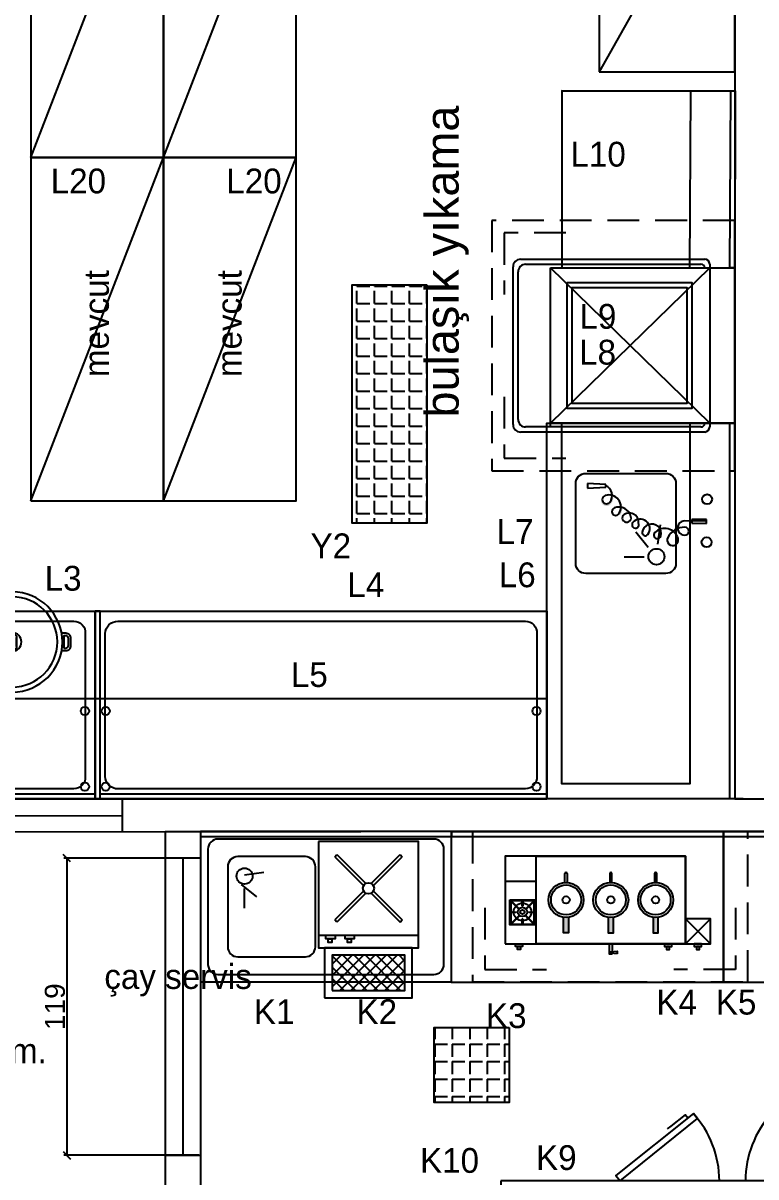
# Model space of a CAD drawing. Header units: millimetres. Extents: x -1066 to 22000, y -1118 to 1876.
# Drawn here: x 712.3 to 1004.8, y 569.2 to 1029.9 of the extents above; entities that cross this region are included whole.
import ezdxf

# ---------------------------------------------------------------- set-up
doc = ezdxf.new("R2010")
doc.units = ezdxf.units.MM
doc.linetypes.add('HIDDENX2', pattern=[19.05, 12.7, -6.35])
doc.layers.add('DUVAR', color=1, linetype='Continuous')
doc.styles.get("Standard").update_dxf_attribs({"font": 'arial.ttf'})
doc.styles.add('TAKSİM', font='GOTHIC.TTF', dxfattribs={"height": 20})
doc.dimstyles.new('OLCU50', dxfattribs={"dimtxt": 8, "dimasz": 3, "dimexe": 1.25, "dimexo": 0.625, "dimtad": 1, "dimdec": 0, "dimtxsty": 'Standard', "dimblk": 'OBLIQUE', "dimcen": 2.5, "dimclrd": 256, "dimclre": 251, "dimclrt": 25, "dimadec": 0, "dimazin": 0, "dimtfac": 1, "dimtdec": 0, "dimtmove": 0, "dimatfit": 3, "dimldrblk": 'OBLIQUE', "dimfxl": 1, "dimarcsym": 0})

# ---------------------------------------------------------------- blocks, each defined once
blk = doc.blocks.new('A$C7C850560')
at = {"layer": 'DUVAR'}
for points in [[(23.45, 43.14), (23.45, 44.87, 0.414214), (21.45, 46.87), (18.55, 46.87, 0.414214), (16.55, 44.87), (16.55, 43.14)], [(23.45, 3.74), (23.45, 2, -0.414214), (21.45, 0), (18.55, 0, -0.414214), (16.55, 2), (16.55, 3.74)]]:
    blk.add_lwpolyline(points, format="xyb", dxfattribs=at)
for points in [[(22.45, 44.05), (22.45, 44.87, 0.414214), (21.45, 45.87), (18.55, 45.87, 0.414214), (17.55, 44.87), (17.55, 44.05)], [(22.45, 2.83), (22.45, 2, -0.414214), (21.45, 1), (18.55, 1, -0.414214), (17.55, 2), (17.55, 2.83)]]:
    blk.add_lwpolyline(points, format="xyb", close=True, dxfattribs=at)
for points in [[(16.35, 23.38), (17.74, 21.71), (22.31, 21.71), (23.65, 23.12)], [(16.6, 24.79), (18.21, 22.71), (21.88, 22.71), (23.6, 24.13)]]:
    blk.add_lwpolyline(points, dxfattribs=at)
for radius in [20, 18, 3.66]:
    blk.add_circle((20, 23.44), radius, dxfattribs=at)
blk = doc.blocks.new('_Oblique')
at = {"color": 0, "linetype": 'ByBlock', "lineweight": -2}
blk.add_line((-0.5, -0.5), (0.5, 0.5), dxfattribs=at)
blk = doc.blocks.new('*D39')
at = {"layer": 'Defpoints', "color": 0, "transparency": 16777216}
for p in [(783.05, 696.48), (729.72, 577.85), (783.05, 577.85)]:
    blk.add_point(p, dxfattribs=at)
at = {"layer": 'DUVAR', "color": 251, "lineweight": -2, "transparency": 16777216}
for p, q in [((782.42, 696.48), (728.47, 696.48)), ((782.42, 577.85), (728.47, 577.85))]:
    blk.add_line(p, q, dxfattribs=at)
at = {"layer": 'DUVAR', "lineweight": -2, "transparency": 16777216}
blk.add_line((729.72, 696.48), (729.72, 577.85), dxfattribs=at)
at = {"layer": 'DUVAR', "lineweight": -2, "transparency": 16777216, "xscale": 3, "yscale": 3, "zscale": 3}
for p, rotation in [((729.72, 696.48), 90), ((729.72, 577.85), 270)]:
    blk.add_blockref('_Oblique', p, dxfattribs=dict(at, rotation=rotation))
at = {"layer": 'DUVAR', "color": 25, "transparency": 16777216, "insert": (725.01, 637.17), "char_height": 8, "attachment_point": 5, "rotation": 90}
blk.add_mtext('119', dxfattribs=at)
blk = doc.blocks.new('A$C610C1E68')
at = {"layer": 'DUVAR'}
for points in [[(25.25, 14.79, -0.072213), (23.24, 14.79), (23.24, 8.52), (25.25, 8.52)], [(41.12, 8.52), (43.13, 8.52), (43.13, 14.79, -0.072213), (41.12, 14.79)], [(58.99, 8.52), (61, 8.52), (61, 14.79, -0.072213), (58.99, 14.79)]]:
    blk.add_hatch(color=256, dxfattribs=at).paths.add_polyline_path(points)
for p, q in [((71.87, 14.21), (81.87, 4.21)), ((81.87, 14.21), (71.87, 4.21))]:
    blk.add_line(p, q, dxfattribs=at)
for points in [[(0, 4.21), (71.87, 4.21), (71.87, 39.21), (0, 39.21)], [(0, 29.21), (12.37, 29.21), (12.37, 39.21), (0, 39.21)], [(71.87, 4.21), (12.37, 4.21), (12.37, 39.21), (71.87, 39.21)], [(71.87, 4.21), (81.87, 4.21), (81.87, 14.21), (71.87, 14.21)], [(4.01, 4.21), (6.92, 4.21), (6.92, 3.05), (4.01, 3.05)], [(4.88, 3.05), (6.05, 3.05), (6.05, 1.88), (4.88, 1.88)], [(44.72, 0.2), (42.06, 0.41), (42.06, 1.04), (44.72, 1.25)], [(66.41, 4.21), (63.49, 4.21), (63.49, 3.05), (66.41, 3.05)], [(65.53, 3.05), (64.37, 3.05), (64.37, 1.88), (65.53, 1.88)], [(78.33, 4.21), (75.42, 4.21), (75.42, 3.05), (78.33, 3.05)], [(77.46, 3.05), (76.29, 3.05), (76.29, 1.88), (77.46, 1.88)]]:
    blk.add_lwpolyline(points, close=True, dxfattribs=at)
for points in [[(23.81, 28.7), (23.81, 32.22)], [(24.69, 32.22), (24.69, 28.7)], [(41.69, 32.22), (41.69, 28.7)], [(42.56, 28.7), (42.56, 32.22)], [(59.56, 32.22), (59.56, 28.7)], [(60.44, 28.7), (60.44, 32.22)], [(1.83, 21.74), (11.87, 21.74), (11.87, 11.7), (1.83, 11.7), (1.83, 21.74)], [(25.25, 14.79), (25.25, 8.52), (23.24, 8.52), (23.24, 14.79)], [(41.12, 14.79), (41.12, 8.52), (43.13, 8.52), (43.13, 14.79)], [(58.99, 14.79), (58.99, 8.52), (61, 8.52), (61, 14.79)], [(42.67, 0), (41.58, 0), (41.58, 4.21)], [(42.67, 4.21), (42.67, 1.08)], [(42.67, 0.36), (42.67, 0)]]:
    blk.add_lwpolyline(points, dxfattribs=at)
blk.add_lwpolyline([(6.94, 21.39), (6.94, 19.4, -0.414214), (6.87, 19.33), (6.84, 19.33, -0.414214), (6.77, 19.4), (6.77, 21.39), (2.72, 21.39, 0.668179), (2.59, 21.1), (5.38, 18.31, -0.810443), (5.24, 18.2), (2.35, 21.09, 0.668179), (2.18, 21.02), (2.18, 16.8), (4.17, 16.8, -0.414214), (4.24, 16.73), (4.24, 16.7, -0.414214), (4.17, 16.63), (2.18, 16.63), (2.18, 12.58, 0.668179), (2.47, 12.46), (5.26, 15.25, -0.810443), (5.37, 15.11), (2.48, 12.22, 0.668179), (2.55, 12.04), (6.77, 12.04), (6.77, 14.04, -0.414214), (6.84, 14.11), (6.87, 14.11, -0.414214), (6.94, 14.04), (6.94, 12.04), (10.99, 12.04, 0.668179), (11.11, 12.33), (8.33, 15.12, -0.810443), (8.46, 15.23), (11.35, 12.34, 0.668179), (11.53, 12.41), (11.53, 16.63), (9.53, 16.63, -0.414214), (9.46, 16.7), (9.46, 16.73, -0.414214), (9.53, 16.8), (11.53, 16.8), (11.53, 21.02, 0.668179), (11.35, 21.09), (8.46, 18.2, -0.810443), (8.33, 18.31), (11.11, 21.1, 0.668179), (10.99, 21.39)], format="xyb", close=True, dxfattribs=at)
for centre, radius in [((24.25, 21.71), 7), ((24.25, 21.71), 6), ((42.12, 21.71), 7), ((42.12, 21.71), 6), ((60, 21.71), 7), ((60, 21.71), 6), ((24.25, 21.71), 1.45), ((42.12, 21.71), 1.45), ((60, 21.71), 1.45), ((6.85, 16.89), 3.53), ((6.85, 16.89), 1.86), ((6.85, 16.89), 0.853)]:
    blk.add_circle(centre, radius, dxfattribs=at)
for centre in [(24.25, 32.22), (42.12, 32.22), (60, 32.22)]:
    blk.add_arc(centre, 0.438, 0, 180, dxfattribs=at)
blk = doc.blocks.new('A$C57833CA1')
at = {"layer": 'DUVAR'}
for points in [[(76.8, 100.09), (45.9, 75.32), (47.56, 73.26), (78.45, 98.03)], [(107.95, 100.09), (138.85, 75.32), (137.2, 73.26), (106.3, 98.03)], [(0, 73.26), (0, 0), (142, 0), (142, 73.26)]]:
    blk.add_lwpolyline(points, close=True, dxfattribs=at)
for points in [[(74.54, 98.28), (73.48, 99.61), (67.81, 95.06), (66.36, 93.9)], [(110.21, 98.28), (111.28, 99.61), (116.95, 95.06), (118.4, 93.9)]]:
    blk.add_lwpolyline(points, dxfattribs=at)
for points in [[(136, 62.76), (136, 13.76, -0.414214), (134, 11.76), (8, 11.76, -0.414214), (6, 13.76), (6, 62.76, -0.414214), (8, 64.76), (134, 64.76, -0.414214)], [(134, 60.76), (134, 15.76, -0.414214), (132, 13.76), (10, 13.76, -0.414214), (8, 15.76), (8, 60.76, -0.414214), (10, 62.76), (132, 62.76, -0.414214)]]:
    blk.add_lwpolyline(points, format="xyb", close=True, dxfattribs=at)
for centre, start, end in [((47.56, 73.26), 0, 42.5432), ((137.2, 73.26), 137.4568, 180)]:
    blk.add_arc(centre, 39.6, start, end, dxfattribs=at)
blk = doc.blocks.new('A$C1586397D')
at = {"layer": 'DUVAR'}
h = blk.add_hatch(dxfattribs=at)
h.set_pattern_fill('ANSI37', color=256, style=0)
h.set_pattern_definition([(45, (-5978.6955, -10403.395), (-2.245064, 2.245064), []), (135, (-5978.6955, -10403.395), (-2.245064, -2.245064), [])])
h.paths.add_polyline_path([(5.5, 17), (5.5, 3), (34.5, 3), (34.5, 17)])
blk.add_line((6.64, 25), (10.64, 25), dxfattribs=at)
for points in [[(0, 62.5), (0, 20), (40, 20), (40, 62.5)], [(0, 62.5), (0, 25), (40, 25), (40, 62.5)], [(3, 25), (6.64, 25), (6.64, 23.54), (3, 23.54)], [(3.97, 23.54), (5.43, 23.54), (5.43, 22.08), (3.97, 22.08)], [(10.64, 25), (14.29, 25), (14.29, 23.54), (10.64, 23.54)], [(11.61, 23.54), (13.07, 23.54), (13.07, 22.08), (11.61, 22.08)], [(2.5, 0), (37.5, 0), (37.5, 20), (2.5, 20)], [(5.5, 3), (34.5, 3), (34.5, 17), (5.5, 17)]]:
    blk.add_lwpolyline(points, close=True, dxfattribs=at)
for points in [[(6.53, 56.35), (7.4, 57.22)], [(6.53, 56.35), (18.05, 44.83)], [(7.4, 57.22), (18.92, 45.7)], [(21.14, 45.76), (32.6, 57.22)], [(22.01, 44.89), (33.47, 56.35)], [(32.6, 57.22), (33.47, 56.35)], [(17.99, 42.61), (6.53, 31.15)], [(18.86, 41.74), (7.4, 30.28)], [(21.08, 41.8), (32.6, 30.28)], [(21.95, 42.67), (33.47, 31.15)], [(7.4, 30.28), (6.53, 31.15)], [(32.6, 30.28), (33.47, 31.15)]]:
    blk.add_lwpolyline(points, dxfattribs=at)
blk.add_circle((20, 43.75), 2.23, dxfattribs=at)

msp = doc.modelspace()

# ---------------------------------------------------------------- hatches: boundary and pattern name
at = {"layer": 'DUVAR'}
h = msp.add_hatch(dxfattribs=at)
h.set_pattern_fill('ANGLE', color=256)
h.set_pattern_definition([(360, (-1194.0656, -4684.102), (-9e-15, 6.985), [5.08, -1.905]), (90, (-1194.0656, -4684.102), (-6.985, -8e-15), [5.08, -1.905])])
h.paths.add_polyline_path([(843.55, 830.29), (873.55, 830.29), (873.55, 925.29), (843.55, 925.29)])
h = msp.add_hatch(color=256, dxfattribs=at)
h.paths.add_polyline_path([(947.43, 841.42, -0.025454), (947.95, 841.26, 0.278063), (945.05, 845.3), (944.85, 844.84, -0.265675)])
h.paths.add_polyline_path([(947.96, 840.72, 0.028094), (947.95, 841.26, 0.025454), (947.43, 841.42, -0.030609), (947.46, 840.89, -0.027259)])
h.paths.add_polyline_path([(947.96, 840.72, 0.027259), (947.46, 840.89, -0.171751), (946.51, 838.17), (946.51, 838.17), (946.51, 838.17, -1.347305), (944.68, 840.85, -0.147228), (947.46, 840.89, 0.030609), (947.43, 841.42, 0.138731), (944.53, 841.33, 1.347306), (946.9, 837.86, 0.162476)])
h.paths.add_polyline_path([(950.19, 833.61), (950.61, 833.34, 0.483116), (947.95, 841.26, -0.028094), (947.96, 840.72, -0.470681)])
h = msp.add_hatch(dxfattribs=at)
h.set_pattern_fill('ANGLE', color=256, angle=270)
h.set_pattern_definition([(270, (2001.1536, -3750.345), (6.985, 1e-14), [5.08, -1.905]), (360, (2001.1536, -3750.345), (-1e-14, 6.985), [5.08, -1.905])])
h.paths.add_polyline_path([(906.32, 598.91), (906.32, 628.91), (876.32, 628.91), (876.32, 598.91)])

# ---------------------------------------------------------------- linework, layer by layer
for p, q in [((751.95, 706.9), (751.95, 719.75)), ((613.13, 713.69), (751.95, 713.33)), ((783.05, 696.48), (769.12, 696.48)), ((776.08, 696.48), (776.08, 577.85)), ((769.12, 577.85), (783.05, 577.85))]:
    msp.add_line(p, q)
msp.add_lwpolyline([(996.37, 720.11), (1009.37, 720.11), (1009.37, 1106.11), (996.37, 1106.11)], close=True)
for points in [[(519.82, 1080.11), (522.44, 874.78), (522.44, 874.78), (522.44, 863.22), (522.44, 863.22), (522.44, 706.84), (1009.37, 707.26), (1009.37, 707.26)], [(999.72, 720.11), (999.72, 720.11), (548.13, 720.11), (548.13, 1080.11), (519.82, 1080.11)], [(769.12, 552.32), (769.12, 707.07), (783.05, 707.07), (783.05, 494.46), (769.12, 494.46), (769.12, 552.32)]]:
    msp.add_lwpolyline(points)
for p, q in [((715.3, 976.19), (768.3, 1113.19)), ((768.3, 976.19), (821.3, 1113.19)), ((996.37, 1106.11), (942.2, 1010.43)), ((927.39, 1002.8), (996.51, 1002.84)), ((715.3, 839.19), (768.3, 976.19)), ((768.3, 839.19), (821.3, 976.19)), ((996.37, 851.11), (996.37, 951.11)), ((910.87, 935.61), (984.37, 935.61)), ((907.87, 869.61), (907.87, 932.61)), ((909.87, 871.61), (909.87, 930.61)), ((912.87, 933.61), (982.87, 933.61)), ((922.87, 870.11), (922.87, 932.11)), ((986.37, 870.11), (922.87, 932.11)), ((922.87, 932.11), (996.37, 932.11)), ((922.87, 870.11), (986.37, 932.11)), ((986.37, 933.61), (986.37, 932.11)), ((986.37, 932.11), (986.37, 870.11)), ((996.37, 932.11), (996.37, 870.11)), ((984.37, 866.61), (910.87, 866.61)), ((982.87, 868.61), (912.87, 868.61)), ((922.87, 868.61), (922.87, 870.11)), ((996.37, 870.11), (922.87, 870.11)), ((986.37, 870.11), (986.37, 868.61)), ((937.55, 846.07), (937.53, 844.21)), ((937.53, 844.21), (944.84, 844.54)), ((937.53, 844.21), (944.84, 844.54)), ((944.86, 845.6), (937.55, 846.07)), ((944.86, 845.6), (937.55, 846.07)), ((944.84, 844.54), (944.86, 845.6)), ((944.84, 844.54), (944.86, 845.6)), ((965.63, 821.77), (966.74, 829.58)), ((985.09, 831.02), (976.45, 831.1)), ((979.2, 831.73), (979.18, 830.17)), ((979.2, 831.73), (979.18, 830.17)), ((979.18, 830.17), (985.1, 830.11)), ((979.18, 830.17), (985.1, 830.11)), ((985.11, 831.67), (979.2, 831.73)), ((985.11, 831.67), (979.2, 831.73)), ((985.1, 830.11), (985.11, 831.67)), ((985.1, 830.11), (985.11, 831.67)), ((961.82, 820.54), (956.81, 826.64)), ((960.16, 816.63), (952.27, 816.63)), ((800.61, 689.83), (808.42, 690.94)), ((799.38, 686.02), (805.48, 681.01)), ((800.47, 684.36), (800.47, 676.46))]:
    msp.add_line(p, q, dxfattribs=at)
at = {"layer": 'DUVAR', "linetype": 'HIDDENX2'}
for p, q in [((899.37, 951.11), (899.37, 851.11)), ((996.37, 951.11), (899.37, 951.11)), ((899.37, 851.11), (996.37, 851.11))]:
    msp.add_line(p, q, dxfattribs=at)
at = {"layer": 'DUVAR'}
for points in [[(715.3, 976.19), (768.3, 976.19), (768.3, 1113.19), (715.3, 1113.19)], [(768.3, 976.19), (821.3, 976.19), (821.3, 1113.19), (768.3, 1113.19)], [(942.2, 1010.43), (996.37, 1010.43), (996.37, 1106.11), (942.2, 1106.11)], [(978.37, 932.11), (978.79, 1002.67), (927.39, 1002.8), (927.37, 932.11)], [(994.78, 1002.84), (996.51, 1002.84), (996.37, 932.11), (994.37, 932.11)], [(715.3, 839.19), (768.3, 839.19), (768.3, 976.19), (715.3, 976.19)], [(768.3, 839.19), (821.3, 839.19), (821.3, 976.19), (768.3, 976.19)], [(929.37, 926.11), (929.37, 876.11), (979.37, 876.11), (979.37, 926.11)], [(873.55, 925.29), (843.55, 925.29), (843.55, 830.29), (873.55, 830.29)], [(931.37, 924.11), (931.37, 878.11), (977.37, 878.11), (977.37, 924.11)], [(996.37, 870.11), (996.37, 720.11), (921.37, 720.11), (921.37, 870.11)], [(978.37, 870.11), (978.37, 726.11), (927.37, 726.11), (927.37, 870.11)], [(996.37, 870.11), (996.37, 720.11), (994.37, 720.11), (994.37, 870.11)], [(741.09, 720.11), (548.13, 720.11), (548.13, 795.11), (741.09, 795.11)], [(921.37, 720.11), (741.09, 720.11), (741.09, 795.11), (921.37, 795.11)], [(743.09, 795.11), (741.09, 795.11), (741.09, 720.11), (743.09, 720.11)], [(741.09, 760.11), (548.13, 760.11), (548.13, 720.11), (741.09, 720.11)], [(921.37, 760.11), (741.09, 760.11), (741.09, 720.11), (921.37, 720.11)], [(550.13, 722.11), (741.09, 722.11), (741.09, 720.11), (550.13, 720.11)], [(743.09, 722.11), (921.37, 722.11), (921.37, 720.11), (743.09, 720.11)], [(783.05, 705.07), (883.25, 705.07), (883.25, 707.07), (783.05, 707.07)], [(783.05, 647.07), (883.25, 647.07), (883.25, 707.07), (783.05, 707.07)], [(991.91, 646.86), (883.25, 646.86), (883.25, 707.07), (991.91, 707.07)], [(883.25, 705.07), (991.91, 705.07), (991.91, 707.07), (883.25, 707.07)], [(1063.05, 646.86), (991.91, 646.86), (991.91, 707.07), (1063.05, 707.07)], [(991.91, 705.07), (1063.05, 705.07), (1063.05, 707.07), (991.91, 707.07)], [(906.32, 628.91), (906.32, 598.91), (876.32, 598.91), (876.32, 628.91)]]:
    msp.add_lwpolyline(points, close=True, dxfattribs=at)
at = {"layer": 'DUVAR', "linetype": 'HIDDENX2'}
for points in [[(928.95, 946.11), (904.37, 946.11), (904.37, 921.53)], [(904.37, 880.7), (904.37, 856.11), (928.95, 856.11)], [(896.61, 676.65), (896.61, 652.07), (921.19, 652.07)], [(996.61, 676.65), (996.61, 652.07), (972.03, 652.07)]]:
    msp.add_lwpolyline(points, dxfattribs=at)
at = {"layer": 'DUVAR'}
for points in [[(932.87, 814.11), (932.87, 846.11, -0.414214), (936.87, 850.11), (968.87, 850.11, -0.414214), (972.87, 846.11), (972.87, 814.11, -0.414214), (968.87, 810.11), (936.87, 810.11, -0.414214)], [(732.55, 724.11), (557.13, 724.11, -0.414214), (552.13, 729.11), (552.13, 786.11, -0.414214), (557.13, 791.11), (732.55, 791.11, -0.433394), (737.09, 786.11), (737.09, 729.11, -0.433394)], [(912.82, 724.11), (750.09, 724.11, -0.414214), (745.09, 729.11), (745.09, 786.11, -0.414214), (750.09, 791.11), (912.82, 791.11, -0.433394), (917.37, 786.11), (917.37, 729.11, -0.433394)], [(790.05, 650.07), (876.25, 650.07, 0.414214), (880.25, 654.07), (880.25, 700.07, 0.414214), (876.25, 704.07), (790.05, 704.07, 0.414214), (786.05, 700.07), (786.05, 654.07, 0.414214)], [(797.95, 657.07), (824.95, 657.07, 0.414214), (828.95, 661.07), (828.95, 693.07, 0.414214), (824.95, 697.07), (797.95, 697.07, 0.414214), (793.95, 693.07), (793.95, 661.07, 0.414214)]]:
    msp.add_lwpolyline(points, format="xyb", close=True, dxfattribs=at)
at = {"layer": 'DUVAR', "linetype": 'HIDDENX2'}
msp.add_lwpolyline([(891.61, 647.07), (1001.61, 647.07), (1001.61, 707.07), (891.61, 707.07)], close=True, dxfattribs=at)
at = {"layer": 'DUVAR'}
for centre, radius in [((985.31, 839.76), 1.99), ((985.14, 822.61), 1.99), ((965.12, 816.83), 3.19), ((736.95, 755.21), 1.65), ((745.24, 755.21), 1.65), ((917.22, 755.21), 1.65), ((736.95, 725.02), 1.65), ((745.24, 725.02), 1.65), ((917.22, 725.02), 1.65), ((800.67, 689.32), 3.19)]:
    msp.add_circle(centre, radius, dxfattribs=at)
for centre, radius, start, end in [((910.87, 932.61), 3, 90, 180), ((984.37, 933.61), 2, 0, 90), ((912.87, 930.61), 3, 90, 180), ((982.87, 932.11), 1.5, 0, 90), ((912.87, 871.61), 3, 180, 270), ((910.87, 869.61), 3, 180, 270), ((982.87, 870.11), 1.5, 270, 0), ((984.37, 868.61), 2, 270, 0), ((943.12, 841.28), 4.31, 321.245, 66.7533), ((945.16, 839.65), 1.7, 107.5795, 321.245), ((946.11, 836.66), 4.83, 327.0103, 107.5795), ((948.87, 834.86), 1.54, 110.7743, 327.0103), ((950.09, 831.65), 4.98, 13.1199, 110.7743), ((954.21, 830.49), 3.77, 356.0156, 130.6772), ((953.22, 832.38), 1.76, 146.8088, 13.1199), ((956.74, 829.62), 1.37, 139.1112, 26.3243), ((958.61, 828), 3.83, 322.4089, 139.1112), ((963.15, 826.07), 3.8, 344.9498, 171.6763), ((976.43, 828.25), 2.86, 89.43, 269.43), ((960.64, 826.44), 1.26, 171.6763, 322.4089), ((965.46, 825.45), 1.41, 135.7833, 344.9498), ((968.41, 822.58), 5.53, 15.7663, 135.7833), ((976.35, 820.94), 7.64, 89.43, 152.0346), ((976.41, 826.98), 1.6, 269.43, 89.43), ((971.58, 823.48), 2.23, 152.0346, 15.7663)]:
    msp.add_arc(centre, radius, start, end, dxfattribs=at)
msp.add_solid([(979.18, 830.17), (979.2, 831.73), (985.1, 830.11), (985.11, 831.67)], dxfattribs=at)

# ---------------------------------------------------------------- block references
at = {"layer": 'DUVAR', "xscale": -1, "rotation": 90}
msp.add_blockref('A$C7C850560', (731.39, 802.8), dxfattribs=at)
at = {"layer": 'DUVAR'}
for name, p in [('A$C1586397D', (830.15, 640.68)), ('A$C610C1E68', (904.77, 658.09)), ('A$C57833CA1', (903.05, 494.45))]:
    msp.add_blockref(name, p, dxfattribs=at)

# ---------------------------------------------------------------- texts
at = {"style": 'TAKSİM'}
for s, p in [('L10', (930.79, 972.57, 0)), ('L20', (723.3, 961.88, 0)), ('L20', (793.4, 961.88, 0)), ('L9', (934.38, 907.84, 0)), ('L8', (934.25, 893.53, 0)), ('L7', (901.3, 821.92, 0)), ('Y2', (827.03, 816.21, 0)), ('L3', (720.9, 803.27, 0)), ('L6', (902.17, 804.64, 0)), ('L4', (841.71, 800.68, 0)), ('L5', (819.18, 764.82, 0)), ('çay servis', (744.71, 644.26, 0)), ('K4', (965.07, 634.03, 0)), ('K5', (988.8, 634.03, 0)), ('K1', (804.43, 630.2, 0)), ('K2', (845.38, 630.2, 0)), ('K3', (897.06, 628.64, 0)), ('alt kot: 190 cm.', (631.99, 614.62, 0)), ('K10', (870.73, 570.84, 0)), ('K9', (917.05, 571.97, 0))]:
    msp.add_text(s, height=9.9, dxfattribs=at).set_placement(p)
for p in [(746.5, 888.54, 0), (799.5, 888.54, 0)]:
    msp.add_text('mevcut', height=9.9, rotation=90, dxfattribs=at).set_placement(p)
at = {"layer": 'DUVAR'}
msp.add_text('bulaşık yıkama', height=13.365, rotation=90, dxfattribs=at).set_placement((886.16, 872.41))

# ---------------------------------------------------------------- dimensions: what is measured, and where the dimension line sits
dim = msp.add_linear_dim(base=(729.72, 577.85), p1=(783.05, 696.48), p2=(783.05, 577.85), angle=90, dimstyle='OLCU50', dxfattribs=at)
dim.commit()
dim.dimension.update_dxf_attribs({"geometry": '*D39', "text_midpoint": (725.01, 637.17)})

doc.saveas('drawing.dxf')
